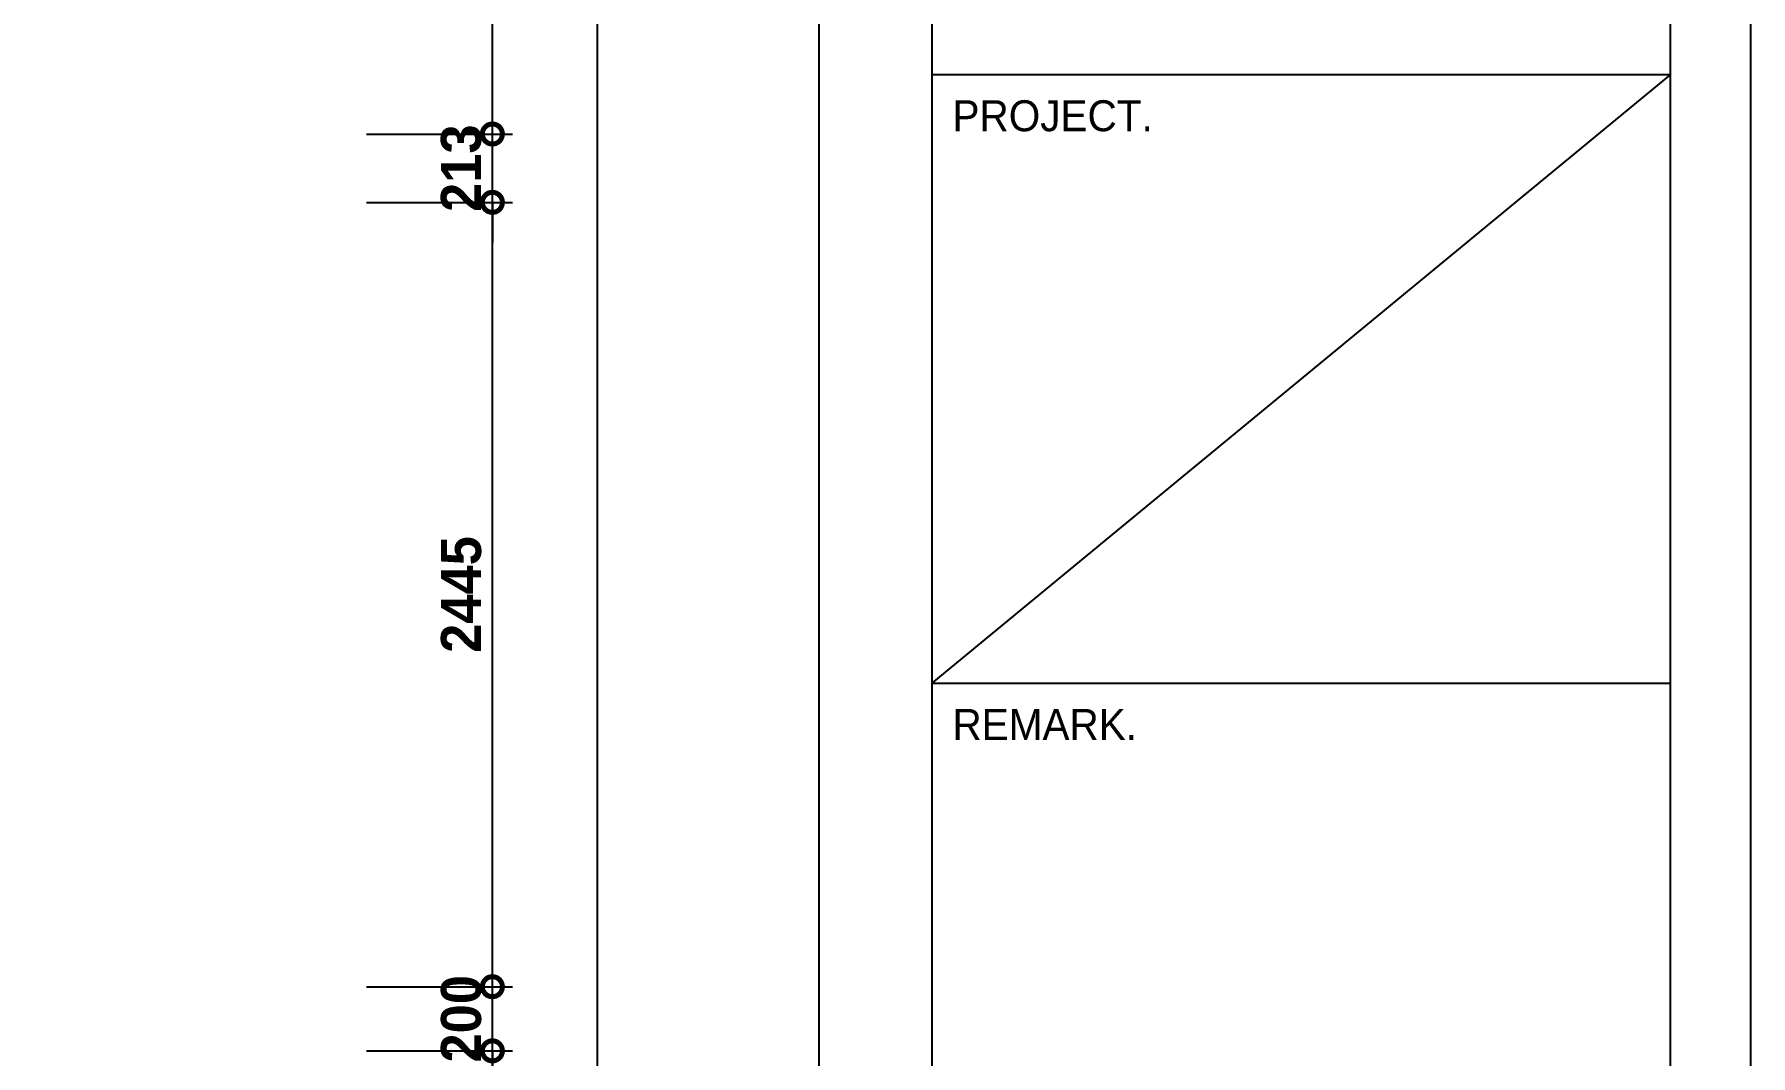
# Model space of a CAD drawing. Header units: inches. Extents: x 7740 to 83056, y -9304 to 75068.
# Drawn here: x 44890 to 50240, y 29932 to 33115 of the extents above; entities that cross this region are included whole.
import ezdxf
from ezdxf.enums import TextEntityAlignment as Align

# ---------------------------------------------------------------- set-up
doc = ezdxf.new("R2010")
doc.units = ezdxf.units.IN
doc.header["$LTSCALE"] = 50
doc.header["$MEASUREMENT"] = 0
for name, color, linetype in [('06-FUR', 6, 'Continuous'), ('07-DIM', 5, 'Continuous'), ('F-SYM', 7, 'Continuous'), ('FORM(YOURNAME)-11', 1, 'Continuous')]:
    doc.layers.add(name, color=color, linetype=linetype)
doc.styles.add('YOURNAME', font='HY울릉도M.TTF')
doc.styles.add('넥슨고딕', font='NEXONLv1GothicBold.ttf')
doc.dimstyles.new('50', dxfattribs={"dimscale": 50, "dimtxt": 2.5, "dimasz": 2.5, "dimexe": 1.25, "dimexo": 2, "dimtad": 1, "dimdec": 0, "dimtxsty": '넥슨고딕', "dimblk": 'DOTSMALL', "dimcen": 2.5, "dimclrd": 1, "dimclre": 1, "dimclrt": 2, "dimadec": 0, "dimazin": 0, "dimtfac": 1, "dimtdec": 0, "dimtix": 1, "dimtmove": 0, "dimatfit": 3, "dimldrblk": 'DOTSMALL', "dimfxl": 0, "dimarcsym": 0})

# ---------------------------------------------------------------- blocks, each defined once
blk = doc.blocks.new('_DOTSMALL')
at = {"color": 0, "linetype": 'ByBlock', "const_width": 0.5}
blk.add_lwpolyline([(-0.0625, 0, 1), (0.0625, 0, 1)], format="xyb", close=True, dxfattribs=at)
blk = doc.blocks.new('*D286')
at = {"layer": '07-DIM', "color": 1, "lineweight": -2}
for p, q in [((45925.3, 29946.7), (46379.9, 29946.7)), ((46317.4, 28383.7), (46317.4, 29946.7)), ((45925.3, 28383.7), (46379.9, 28383.7))]:
    blk.add_line(p, q, dxfattribs=at)
at = {"layer": 'Defpoints', "color": 0}
for p in [(45825.3, 29946.7), (46317.4, 29946.7), (45825.3, 28383.7)]:
    blk.add_point(p, dxfattribs=at)
at = {"layer": '07-DIM', "color": 1, "lineweight": -2, "xscale": 125, "yscale": 125, "zscale": 125}
for p, rotation in [((46317.4, 29946.7), 90), ((46317.4, 28383.7), 270)]:
    blk.add_blockref('_DOTSMALL', p, dxfattribs=dict(at, rotation=rotation))
at = {"layer": '07-DIM', "color": 2, "insert": (46222.1, 29165.2), "char_height": 125, "attachment_point": 5, "rotation": 90, "style": '넥슨고딕'}
blk.add_mtext('1563', dxfattribs=at)
blk = doc.blocks.new('*D287')
at = {"layer": '07-DIM', "color": 1, "lineweight": -2}
for p, q in [((46317.4, 30146.7), (46317.4, 30271.7)), ((45925.3, 30146.7), (46379.9, 30146.7)), ((46317.4, 29946.7), (46317.4, 30146.7)), ((45925.3, 29946.7), (46379.9, 29946.7)), ((46317.4, 29946.7), (46317.4, 29821.7))]:
    blk.add_line(p, q, dxfattribs=at)
at = {"layer": 'Defpoints', "color": 0}
for p in [(45825.3, 30146.7), (46317.4, 30146.7), (45825.3, 29946.7)]:
    blk.add_point(p, dxfattribs=at)
at = {"layer": '07-DIM', "color": 1, "lineweight": -2, "xscale": 125, "yscale": 125, "zscale": 125}
for p, rotation in [((46317.4, 30146.7), 270), ((46317.4, 29946.7), 90)]:
    blk.add_blockref('_DOTSMALL', p, dxfattribs=dict(at, rotation=rotation))
at = {"layer": '07-DIM', "color": 2, "insert": (46220.5, 30046.7), "char_height": 125, "attachment_point": 5, "rotation": 90, "style": '넥슨고딕'}
blk.add_mtext('200', dxfattribs=at)
blk = doc.blocks.new('*D288')
at = {"layer": '07-DIM', "color": 1, "lineweight": -2}
for p, q in [((45925.3, 32591.7), (46379.9, 32591.7)), ((46317.4, 30146.7), (46317.4, 32591.7)), ((45925.3, 30146.7), (46379.9, 30146.7))]:
    blk.add_line(p, q, dxfattribs=at)
at = {"layer": 'Defpoints', "color": 0}
for p in [(45825.3, 32591.7), (46317.4, 32591.7), (45825.3, 30146.7)]:
    blk.add_point(p, dxfattribs=at)
at = {"layer": '07-DIM', "color": 1, "lineweight": -2, "xscale": 125, "yscale": 125, "zscale": 125}
for p, rotation in [((46317.4, 32591.7), 90), ((46317.4, 30146.7), 270)]:
    blk.add_blockref('_DOTSMALL', p, dxfattribs=dict(at, rotation=rotation))
at = {"layer": '07-DIM', "color": 2, "insert": (46220.5, 31369.2), "char_height": 125, "attachment_point": 5, "rotation": 90, "style": '넥슨고딕'}
blk.add_mtext('2445', dxfattribs=at)
blk = doc.blocks.new('*D289')
at = {"layer": '07-DIM', "color": 1, "lineweight": -2}
for p, q in [((46317.4, 32804.7), (46317.4, 32929.7)), ((45925.3, 32804.7), (46379.9, 32804.7)), ((46317.4, 32591.7), (46317.4, 32804.7)), ((45925.3, 32591.7), (46379.9, 32591.7)), ((46317.4, 32591.7), (46317.4, 32466.7))]:
    blk.add_line(p, q, dxfattribs=at)
at = {"layer": 'Defpoints', "color": 0}
for p in [(45825.3, 32804.7), (46317.4, 32804.7), (45825.3, 32591.7)]:
    blk.add_point(p, dxfattribs=at)
at = {"layer": '07-DIM', "color": 1, "lineweight": -2, "xscale": 125, "yscale": 125, "zscale": 125}
for p, rotation in [((46317.4, 32804.7), 270), ((46317.4, 32591.7), 90)]:
    blk.add_blockref('_DOTSMALL', p, dxfattribs=dict(at, rotation=rotation))
at = {"layer": '07-DIM', "color": 2, "insert": (46220.5, 32698.2), "char_height": 125, "attachment_point": 5, "rotation": 90, "style": '넥슨고딕'}
blk.add_mtext('213', dxfattribs=at)
blk = doc.blocks.new('*D290')
at = {"layer": '07-DIM', "color": 1, "lineweight": -2}
for p, q in [((45925.3, 33929.7), (46379.9, 33929.7)), ((46317.4, 32804.7), (46317.4, 33929.7)), ((45925.3, 32804.7), (46379.9, 32804.7))]:
    blk.add_line(p, q, dxfattribs=at)
at = {"layer": 'Defpoints', "color": 0}
for p in [(45825.3, 33929.7), (46317.4, 33929.7), (45825.3, 32804.7)]:
    blk.add_point(p, dxfattribs=at)
at = {"layer": '07-DIM', "color": 1, "lineweight": -2, "xscale": 125, "yscale": 125, "zscale": 125}
for p, rotation in [((46317.4, 33929.7), 90), ((46317.4, 32804.7), 270)]:
    blk.add_blockref('_DOTSMALL', p, dxfattribs=dict(at, rotation=rotation))
at = {"layer": '07-DIM', "color": 2, "insert": (46220.5, 33367.2), "char_height": 125, "attachment_point": 5, "rotation": 90, "style": '넥슨고딕'}
blk.add_mtext('1125', dxfattribs=at)
blk = doc.blocks.new('*D295')
at = {"layer": '07-DIM', "color": 1, "lineweight": -2}
for p, q in [((45925.3, 34129.7), (46707.7, 34129.7)), ((46645.2, 24886.7), (46645.2, 34129.7)), ((45925.3, 24886.7), (46707.7, 24886.7))]:
    blk.add_line(p, q, dxfattribs=at)
at = {"layer": 'Defpoints', "color": 0}
for p in [(45825.3, 34129.7), (46645.2, 34129.7), (45825.3, 24886.7)]:
    blk.add_point(p, dxfattribs=at)
at = {"layer": '07-DIM', "color": 1, "lineweight": -2, "xscale": 125, "yscale": 125, "zscale": 125}
for p, rotation in [((46645.2, 34129.7), 90), ((46645.2, 24886.7), 270)]:
    blk.add_blockref('_DOTSMALL', p, dxfattribs=dict(at, rotation=rotation))
at = {"layer": '07-DIM', "color": 2, "insert": (46548.3, 29508.2), "char_height": 125, "attachment_point": 5, "rotation": 90, "style": '넥슨고딕'}
blk.add_mtext('9243', dxfattribs=at)
blk = doc.blocks.new('FORM-PLAN')
at = {"layer": 'Defpoints', "color": 158}
for p, q in [((1346, 54915), (1346, -2085)), ((10556, 41093), (1346, 33504))]:
    blk.add_line(p, q, dxfattribs=at)
for points in [[(-71444, -2285), (10556, -2285), (10556, 55115), (-71444, 55115)], [(-69444, 53115), (-64, 53115), (-64, 1215), (-69444, 1215)]]:
    blk.add_lwpolyline(points, close=True, dxfattribs=at)
at = {"layer": 'FORM(YOURNAME)-11', "color": 14}
for p, q in [((1346, 41093), (10556, 41093)), ((1346, 33504), (10556, 33504))]:
    blk.add_line(p, q, dxfattribs=at)
at = {"layer": 'FORM(YOURNAME)-11', "color": 250}
blk.add_lwpolyline([(-72444, -3285), (11556, -3285), (11556, 56115), (-72444, 56115)], close=True, dxfattribs=at)
at = {"layer": 'FORM(YOURNAME)-11', "color": 14, "style": 'YOURNAME'}
for s, p in [('PROJECT.', (1603, 40579)), ('REMARK.', (1603, 32989))]:
    blk.add_text(s, height=386.1, dxfattribs=at).set_placement(p, align=Align.MIDDLE_LEFT)
at = {"layer": 'FORM(YOURNAME)-11', "color": 3, "style": 'YOURNAME'}
for tag, height, p in [('1', 450, (9905, 18188)), ('2', 450, (9905, 17544)), ('3', 450, (9905, 16257)), ('4', 450, (9905, 14326)), ('5', 515, (9905, 12009)), ('6', 515, (9905, 9757)), ('7', 515, (9905, 7504)), ('8', 515, (9905, 5252)), ('9', 515, (9905, 2999)), ('10', 515, (5655, 811)), ('11', 515, (9905, 747)), ('12', 515, (5655, -1441)), ('13', 515, (9905, -1441))]:
    blk.add_attdef(tag, text='', height=height, dxfattribs=at).set_placement(p, align=Align.MIDDLE_RIGHT)
blk = doc.blocks.new('*U808')
at = {"layer": 'F-SYM', "xscale": 0.2500000000000001, "yscale": 0.2500000000000001, "zscale": 0.2500000000000001}
blk.add_blockref('FORM-PLAN', (47350.9, 22716.9), dxfattribs=at)

msp = doc.modelspace()

# ---------------------------------------------------------------- block references
at = {"layer": '06-FUR'}
msp.add_blockref('*U808', (0, 0), dxfattribs=at)

# ---------------------------------------------------------------- dimensions: what is measured, and where the dimension line sits
at = {"layer": '07-DIM'}
for base, p1, p2, picture, middle in [((46645.2, 34129.7), (45825.3, 24886.7), (45825.3, 34129.7), '*D295', (46548.3, 29508.2)), ((46317.4, 33929.7), (45825.3, 32804.7), (45825.3, 33929.7), '*D290', (46220.5, 33367.2)), ((46317.4, 32804.7), (45825.3, 32591.7), (45825.3, 32804.7), '*D289', (46220.5, 32698.2)), ((46317.4, 32591.7), (45825.3, 30146.7), (45825.3, 32591.7), '*D288', (46220.5, 31369.2)), ((46317.4, 30146.7), (45825.3, 29946.7), (45825.3, 30146.7), '*D287', (46220.5, 30046.7)), ((46317.4, 29946.7), (45825.3, 28383.7), (45825.3, 29946.7), '*D286', (46222.1, 29165.2))]:
    dim = msp.add_linear_dim(base=base, p1=p1, p2=p2, angle=90, dimstyle='50', dxfattribs=at)
    dim.commit()
    dim.dimension.update_dxf_attribs({"geometry": picture, "text_midpoint": middle})

doc.saveas('drawing.dxf')
